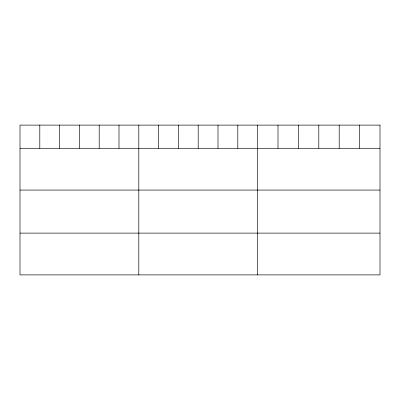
<?xml version="1.0" encoding="UTF-8"?>
<svg xmlns="http://www.w3.org/2000/svg" width="400" height="400" viewBox="0 0 400 400"><rect width="100%" height="100%" fill="white"/><g stroke="black" fill="none" stroke-linecap="round" stroke-linejoin="round"><path stroke-width="0.6" d="M20 148.29L380 148.29M20 190.07L380 190.07M20 233.115L380 233.115M359.6 125.105L359.6 148.29M339.2 125.105L339.2 148.29M318.8 125.105L318.8 148.29M298.4 125.105L298.4 148.29M278 125.105L278 148.29M257.6 125.105L257.6 274.895M237.8 125.105L237.8 148.29M218 125.105L218 148.29M198.2 125.105L198.2 148.29M178.4 125.105L178.4 148.29M158.6 125.105L158.6 148.29M138.8 125.105L138.8 274.895M119 125.105L119 148.29M99.2 125.105L99.2 148.29M79.4 125.105L79.4 148.29M59.6 125.105L59.6 148.29M39.8 125.105L39.8 148.29M380 125.105L20 125.105L20 274.895L380 274.895L380 125.105"/></g></svg>
